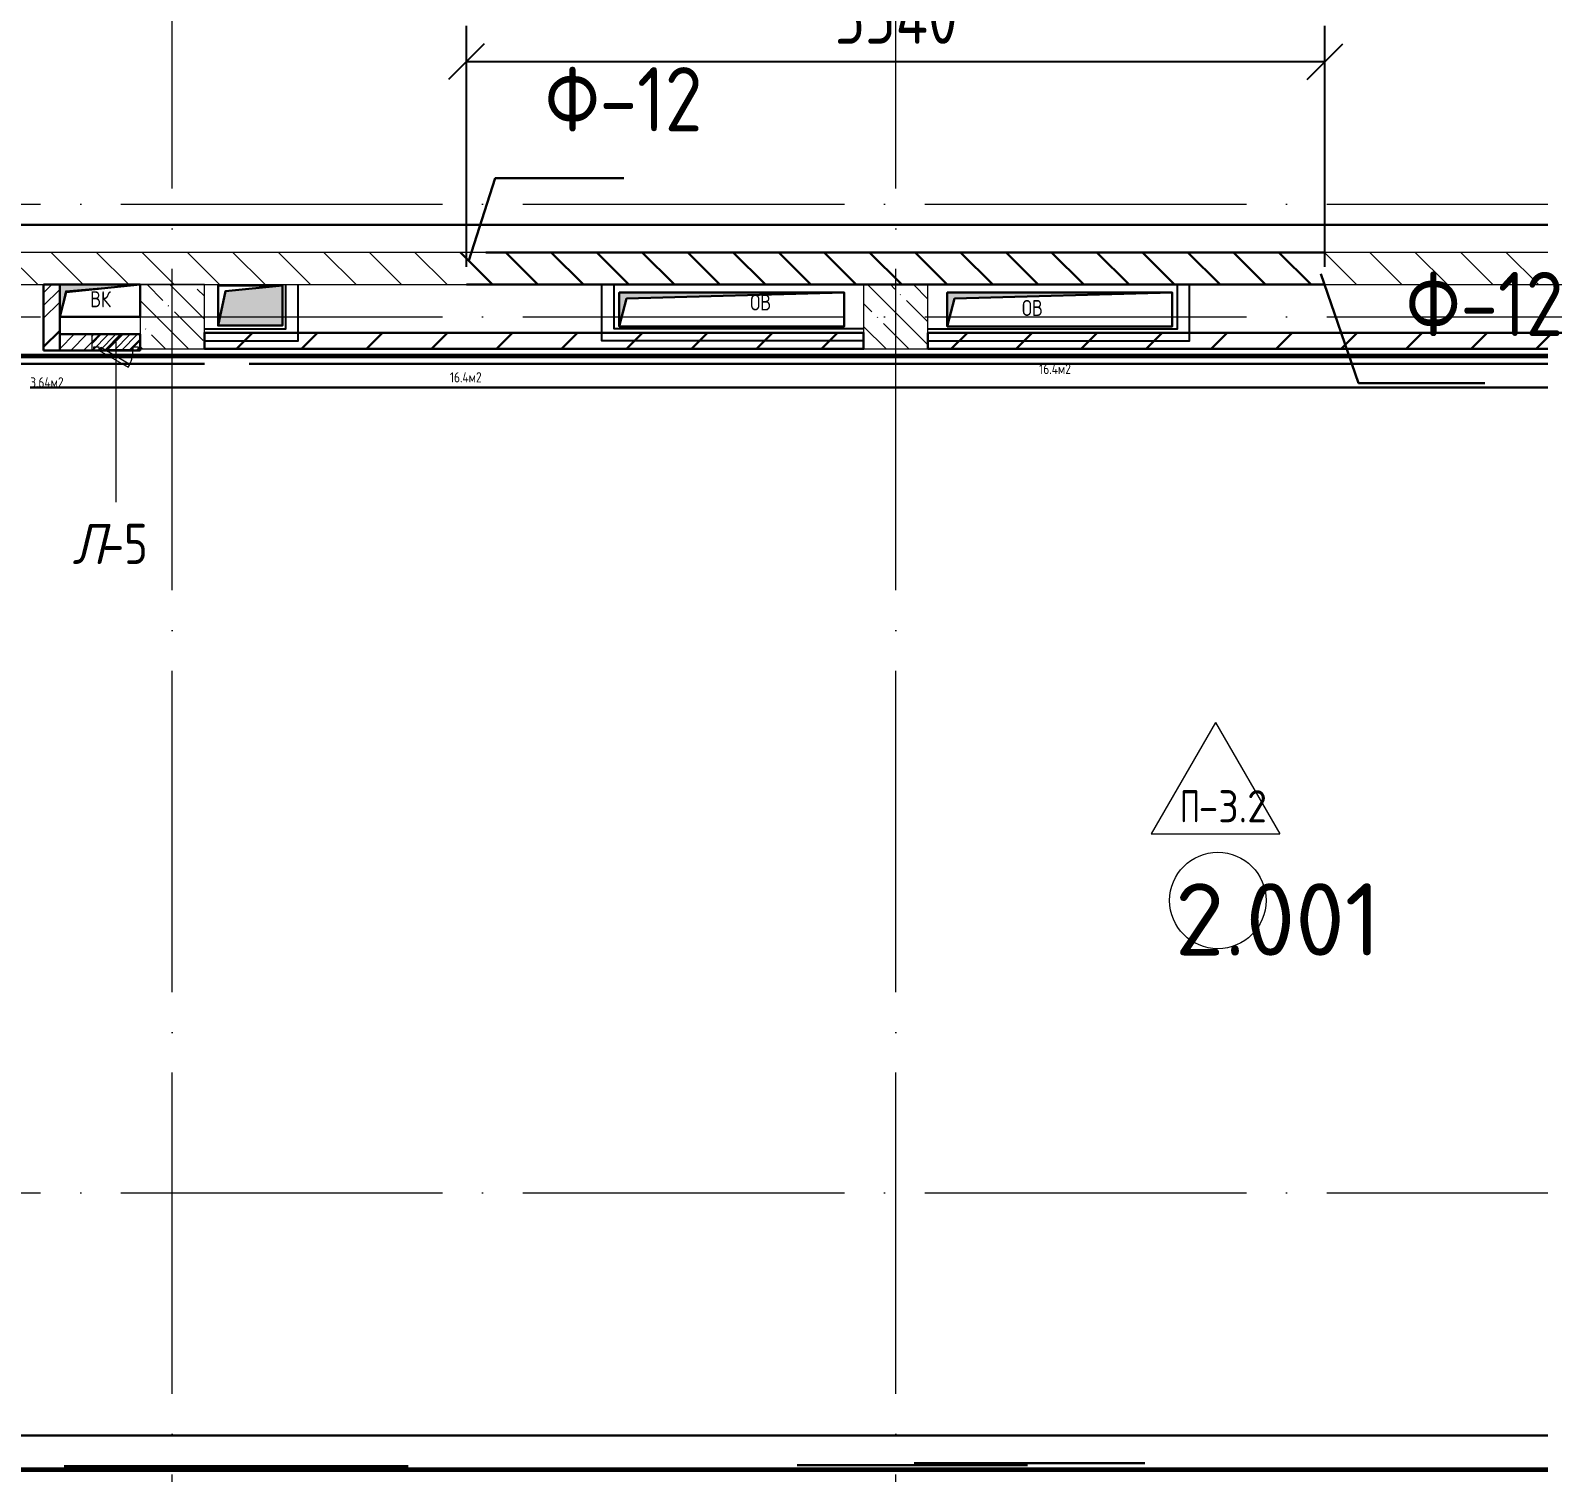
# Model space of a CAD drawing. Header units: millimetres. Extents: x -592259 to 288321, y -552984 to 293768.
# Drawn here: x 2765 to 12149, y -78513 to -69537 of the extents above; entities that cross this region are included whole.
import ezdxf

# ---------------------------------------------------------------- set-up
doc = ezdxf.new("R2010")
doc.units = ezdxf.units.MM
doc.linetypes.add('ADSK_Линия сетки', pattern=[2500, 2000, -250, 0, -250])
doc.layers.get('Defpoints').update_dxf_attribs({"color": 250})
for name, color, linetype, lineweight in [('0) блоки', 6, 'Continuous', 30), ('0.3) ПГП 6 вып', 4, 'Continuous', 30), ('2)Фарх готовы', 3, 'Continuous', 30), ('2)Фархверки', 40, 'Continuous', 30), ('4) Штукатурка', 6, 'Continuous', 30), ('4.5) Штук Гипсовая по ЖБ', 6, 'Continuous', 30), ('4.6) Швы', 6, 'Continuous', 30), ('4.7) Штук. 6 вып.', 6, 'Continuous', 30), ('6.1) Шпаклевка 5 вып.', 160, 'Continuous', 60), ('A-AREA-____-IDEN', 250, 'Continuous', 9), ('A-DETL-GENF-OTLN', 250, 'Continuous', 5), ('A-DOOR-____-IDEN', 250, 'Continuous', 9), ('A-DOOR-____-MCUT', 250, 'Continuous', 5), ('A-DOOR-____-OTLN', 250, 'Continuous', 5), ('A-FLOR-____-IDEN', 250, 'Continuous', 9), ('A-FLOR-____-OTLN', 250, 'Continuous', 9), ('A-GENM-____-MCUT', 250, 'Continuous', 25), ('A-GENM-____-OTLN', 250, 'Continuous', 9), ('A-GLAZ-____-OTLN', 250, 'Continuous', 5), ('A-WALL-____-MCUT', 250, 'Continuous', 13), ('A-WALL-____-PATT', 250, 'Continuous', 13), ('S-COLS-____-MCUT', 250, 'Continuous', 25), ('S-COLS-____-OTLN', 250, 'Continuous', 9), ('S-GRID-____-OTLN', 250, 'Continuous', 9), ('КР_Отверстия_ВК', 250, 'Continuous', 30), ('КР_Отверстия_ОВ', 250, 'Continuous', 30), ('ОВ_Корр_отв_27.10.2025', 250, 'Continuous', 30)]:
    doc.layers.add(name, color=color, linetype=linetype, lineweight=lineweight)
doc.styles.add('GOST Common_1', font='', dxfattribs={"width": 0.9, "height": 250})
doc.styles.add('ISOCPEUR', font='isocpeur.ttf', dxfattribs={"width": 0.8, "height": 100})
doc.styles.add('ISOCPEUR_1', font='isocpeur.ttf', dxfattribs={"width": 0.9, "height": 250})
doc.styles.add('ISOCPEUR_2', font='isocpeur.ttf', dxfattribs={"height": 160})
doc.styles.add('ISOCPEUR_I_1', font='ГОСТ тип А.ttf', dxfattribs={"height": 2500})
doc.styles.get("Standard").update_dxf_attribs({"font": 'ГОСТ тип А.ttf'})
doc.styles.add('А3', font='ГОСТ тип А.ttf')
doc.styles.get('GOST Common_1').set_extended_font_data('GOST Common')
doc.dimstyles.new('А3', dxfattribs={"dimtxt": 333, "dimasz": 222, "dimexe": 222, "dimexo": 111, "dimgap": 111, "dimtad": 1, "dimtoh": 1, "dimdec": 0, "dimrnd": 0.0015, "dimzin": 0, "dimdsep": 46, "dimtxsty": 'Standard', "dimblk": 'OBLIQUE', "dimcen": 0, "dimclrd": 7, "dimclre": 7, "dimclrt": 7, "dimadec": 0, "dimazin": 0, "dimtfac": 1, "dimtdec": 0, "dimtofl": 0, "dimtmove": 0, "dimatfit": 3, "dimfxl": 1, "dimtolj": 1, "dimtzin": 0, "dimarcsym": 0})
pattern_1 = [(45, (-601.3, -122294.8), (-224.5064, 224.5064), []), (45, (-521.92, -122294.8), (0, 449.0128), []), (45, (-680.67, -122294.8), (0, 449.0128), [])]

# ---------------------------------------------------------------- blocks, each defined once
blk = doc.blocks.new('_Wn_-As_OpeningMEP_floor__Rectangular - _Wn_-As_OpeningMEP_floor__Rectangular-V14-АР1_Маркировочный план 2 этажа С1')
at = {"layer": 'A-DETL-GENF-OTLN'}
for p, q in [((-250, -50), (-212.2, 112.2)), ((-212.2, 112.2), (250, 150))]:
    blk.add_line(p, q, dxfattribs=at)
blk = doc.blocks.new('BSC_Колонна _Прямоугольная - 400x400-36079377-АР1_Маркировочный план 2 этажа С1')
at = {"layer": 'S-COLS-____-OTLN', "lineweight": 5}
h = blk.add_hatch(dxfattribs=at)
h.set_pattern_fill('FP_26', color=256, style=0, pattern_type=2)
h.set_pattern_definition([(135, (-4250, -50975), (-142.5619, -142.5619), []), (135, (-4107.44, -50975), (-142.5619, -142.5619), [252.016, -50.403, 3.353, -47.05])])
h.paths.add_polyline_path([(-200, -200), (200, -200), (200, 200), (-200, 200), (-200, -109)])
at = {"layer": 'S-COLS-____-MCUT', "lineweight": 5}
for p, q in [((200, 200), (-200, 200)), ((-200, 200), (-200, -109)), ((200, -200), (200, 200)), ((-200, -109), (-200, -200)), ((-200, -200), (200, -200))]:
    blk.add_line(p, q, dxfattribs=at)
blk = doc.blocks.new('BSC_Колонна _Прямоугольная - 400x400-V24-АР1_Маркировочный план 2 этажа С1')
at = {"layer": 'S-COLS-____-OTLN', "lineweight": 5}
h = blk.add_hatch(dxfattribs=at)
h.set_pattern_fill('FP_27', color=256, style=0, pattern_type=2)
h.set_pattern_definition([(135, (-8750, -50975), (-142.5619, -142.5619), []), (135, (-8607.44, -50975), (-142.5619, -142.5619), [252.016, -50.403, 3.353, -47.05])])
h.paths.add_polyline_path([(-200, -200), (200, -200), (200, 200), (-200, 200)])
at = {"layer": 'S-COLS-____-MCUT', "lineweight": 5}
for p, q in [((200, 200), (-200, 200)), ((-200, 200), (-200, -200)), ((200, -200), (200, 200)), ((-200, -200), (200, -200))]:
    blk.add_line(p, q, dxfattribs=at)
blk = doc.blocks.new('АР_Люк - ЛРС_ВК_300х400_внутренний_RAL 9003-42734016-АР1_Маркировочный план 2 этажа С1')
at = {"layer": 'A-DOOR-____-OTLN'}
h = blk.add_hatch(dxfattribs=at)
h.set_pattern_fill('FP_53', color=256, style=0, pattern_type=2)
h.set_pattern_definition([(45, (125, 0), (-22.6274, 22.6274), [])])
h.paths.add_polyline_path([(275, 50), (-25, 50), (-25, -50), (275, -50)])
at = {"layer": 'A-DETL-GENF-OTLN'}
for p, q in [((275, 50), (-25, 50)), ((-25, 50), (-25, -50)), ((275, -50), (275, 50)), ((-25, -50), (275, -50))]:
    blk.add_line(p, q, dxfattribs=at)
at = {"layer": 'A-DOOR-____-MCUT', "lineweight": 5}
for p, q in [((48.1, 155), (38.1, 137.7)), ((38.1, 137.7), (220, 32.7)), ((230, 50), (48.1, 155)), ((20, 50), (-15, 50)), ((-15, 50), (-15, 30)), ((-15, 30), (20, 30)), ((20, 30), (20, 50)), ((220, 32.7), (230, 50)), ((265, 50), (230, 50)), ((230, 50), (230, 30)), ((230, 30), (265, 30)), ((265, 30), (265, 50))]:
    blk.add_line(p, q, dxfattribs=at)
blk.add_arc((230, 50), 210, 150, 180, dxfattribs=at)
at = {"layer": 'A-DOOR-____-OTLN'}
blk.add_line((230, 50), (48.1, 155), dxfattribs=at)
blk = doc.blocks.new('ASML_АР_Отделка Люка - ВО Отделка люков_Грунтовка 0_Шпатлевка 0_Окраска 0_0-42467640-АР1_Маркировочный план 2 этажа С1')
at = {"layer": 'A-GENM-____-MCUT', "lineweight": 5}
for p, q in [((-140, 3), (-150, 3)), ((-150, 3), (-150, 0)), ((65, 3), (-105, 3)), ((150, 3), (140, 3)), ((150, 0), (150, 3)), ((-150, 0), (-140, 0)), ((-105, 0), (70.2, 0)), ((103.3, 0), (105, 0)), ((140, 0), (150, 0))]:
    blk.add_line(p, q, dxfattribs=at)
blk = doc.blocks.new('AAR_СКБ_Марка_Помещения_мал - Номер-28977439-АР1_Маркировочный план 2 этажа С1')
at = {"layer": 'A-AREA-____-IDEN'}
blk.add_circle((-0.028, 0), 3, dxfattribs=at)
blk = doc.blocks.new('AAR_СКБ_Марка_Перекрытия - Марка пола-17325028-АР1_Маркировочный план 2 этажа С1')
at = {"layer": 'A-FLOR-____-IDEN'}
for p, q in [((0, 6.932), (-4.002, 0)), ((0, 6.932), (4.002, 0)), ((-4.002, 0), (4.002, 0))]:
    blk.add_line(p, q, dxfattribs=at)
blk = doc.blocks.new('*U2807')
at = {"linetype": 'ByBlock', "lineweight": -2, "ltscale": 5}
h = blk.add_hatch(color=0, dxfattribs=at)
h.dxf.hatch_style = 1
h.paths.add_polyline_path([(0, -500), (800, -500), (800, 0), (92, -73)])
at = {"color": 0, "linetype": 'ByBlock', "lineweight": -2, "ltscale": 5}
blk.add_lwpolyline([(0, 0), (800, 0), (800, -500), (0, -500)], close=True, dxfattribs=at)
blk.add_lwpolyline([(800, 0), (92, -73), (0, -500)], dxfattribs=at)
blk = doc.blocks.new('*U2810')
at = {"linetype": 'ByBlock', "lineweight": -2, "ltscale": 5}
h = blk.add_hatch(color=0, dxfattribs=at)
h.dxf.hatch_style = 1
h.paths.add_polyline_path([(92, -73), (2800, 0), (0, 0), (0, -420)])
at = {"color": 0, "linetype": 'ByBlock', "lineweight": -2, "ltscale": 5}
blk.add_lwpolyline([(0, 0), (2800, 0), (2800, -420), (0, -420)], close=True, dxfattribs=at)
blk.add_lwpolyline([(2800, 0), (92, -73), (0, -420)], dxfattribs=at)
blk = doc.blocks.new('*U2809')
at = {"linetype": 'ByBlock', "lineweight": -2, "ltscale": 5}
h = blk.add_hatch(color=0, dxfattribs=at)
h.dxf.hatch_style = 1
h.paths.add_polyline_path([(92, -73), (2800, 0), (0, 0), (0, -420)])
at = {"color": 0, "linetype": 'ByBlock', "lineweight": -2, "ltscale": 5}
blk.add_lwpolyline([(0, 0), (2800, 0), (2800, -420), (0, -420)], close=True, dxfattribs=at)
blk.add_lwpolyline([(2800, 0), (92, -73), (0, -420)], dxfattribs=at)
blk = doc.blocks.new('*U2808')
at = {"linetype": 'ByBlock', "lineweight": -2, "ltscale": 5}
h = blk.add_hatch(color=0, dxfattribs=at)
h.dxf.hatch_style = 1
h.paths.add_polyline_path([(82, -93), (1000, 0), (0, 0), (0, -400)])
at = {"color": 0, "linetype": 'ByBlock', "lineweight": -2, "ltscale": 5}
blk.add_lwpolyline([(0, 0), (1000, 0), (1000, -400), (0, -400)], close=True, dxfattribs=at)
blk.add_lwpolyline([(1000, 0), (82, -93), (0, -400)], dxfattribs=at)
blk = doc.blocks.new('_Oblique')
at = {"color": 0, "linetype": 'ByBlock', "lineweight": -2}
blk.add_line((-0.5, -0.5), (0.5, 0.5), dxfattribs=at)
blk = doc.blocks.new('*D3091')
at = {"layer": '0) блоки', "color": 7, "lineweight": -2, "transparency": 16777216}
for p, q in [((5478.7, -71008.8), (5478.7, -69510.6)), ((10818.7, -71008.8), (10818.7, -69510.6)), ((5478.7, -69732.6), (10818.7, -69732.6))]:
    blk.add_line(p, q, dxfattribs=at)
at = {"layer": 'Defpoints', "color": 0, "transparency": 16777216}
for p in [(10818.7, -69732.6), (5478.7, -71119.8), (10818.7, -71119.8)]:
    blk.add_point(p, dxfattribs=at)
at = {"layer": '0) блоки', "color": 7, "lineweight": -2, "transparency": 16777216, "xscale": 222, "yscale": 222, "zscale": 222, "rotation": 180}
blk.add_blockref('_Oblique', (5478.7, -69732.6), dxfattribs=at)
at = {"layer": '0) блоки', "color": 7, "lineweight": -2, "transparency": 16777216, "xscale": 222, "yscale": 222, "zscale": 222}
blk.add_blockref('_Oblique', (10818.7, -69732.6), dxfattribs=at)
at = {"layer": '0) блоки', "color": 7, "transparency": 16777216, "insert": (8148.7, -69455.1), "char_height": 333, "attachment_point": 5}
blk.add_mtext('\\A1;5340', dxfattribs=at)

msp = doc.modelspace()

# ---------------------------------------------------------------- hatches: boundary and pattern name
at = {"layer": '0.3) ПГП 6 вып'}
h = msp.add_hatch(dxfattribs=at)
h.set_pattern_fill('ANSI31', color=4, scale=90)
h.paths.add_polyline_path([(2848.6859, -71528.7883), (2948.6859, -71528.7883), (2948.6859, -71119.7878), (2848.6859, -71119.7878)])
h = msp.add_hatch(dxfattribs=at)
h.set_pattern_fill('ANSI31', color=4, scale=90)
h.paths.add_polyline_path([(2948.6859, -71528.7883), (3448.7078, -71528.7883), (3448.7078, -71428.7883), (2948.6859, -71428.7883)])
h = msp.add_hatch(dxfattribs=at)
h.set_pattern_fill('ANSI31', color=4, scale=90)
h.paths.add_polyline_path([(3848.7078, -71519.7878), (7948.7078, -71519.7878), (7948.7078, -71419.7878), (3848.7078, -71419.7878)])
h = msp.add_hatch(dxfattribs=at)
h.set_pattern_fill('ANSI31', color=4, scale=90)
h.paths.add_polyline_path([(8348.7078, -71519.7878), (12448.7078, -71519.7878), (12448.7078, -71419.7878), (8348.7078, -71419.7878)])
at = {"layer": 'A-WALL-____-PATT', "lineweight": 15, "true_color": 0x000000}
h = msp.add_hatch(dxfattribs=at)
h.set_pattern_fill('FP_7', color=18, style=0, pattern_type=2)
h.set_pattern_definition(pattern_1)
h.paths.add_polyline_path([(2948.6859, -71528.7883), (2948.6859, -71119.7883), (2848.6859, -71119.7883), (2848.6859, -71528.7883)])
h = msp.add_hatch(dxfattribs=at)
h.set_pattern_fill('FP_7', color=18, style=0, pattern_type=2)
h.set_pattern_definition(pattern_1)
h.paths.add_polyline_path([(2948.6859, -71528.7883), (3148.6859, -71528.7883), (3148.6859, -71525.7883), (3158.6859, -71525.455), (3158.6859, -71508.7883), (3193.6859, -71508.7883), (3193.6859, -71525.7883), (3195.418, -71525.7883), (3203.6859, -71511.4678), (3228.4898, -71525.7883), (3403.6859, -71525.7883), (3403.6859, -71508.7883), (3438.6859, -71508.7883), (3438.6859, -71525.7883), (3448.6859, -71525.7883), (3448.6859, -71428.7883), (2948.6859, -71428.7883), (2948.6859, -71525.7883)])

# ---------------------------------------------------------------- linework, layer by layer
at = {"color": 18, "true_color": 0x000000}
for points in [[(3848.7078, -71394.5984), (4356.3003, -71394.5984), (4356.3003, -71119.788)], [(3848.7078, -71469.5984), (4431.3003, -71469.5984), (4431.3003, -71119.788)], [(7948.7078, -71469.5984), (6321.6909, -71469.5984), (6321.6908, -71119.788)], [(7948.7078, -71394.5984), (6396.6909, -71394.5984), (6396.6908, -71119.788)], [(8348.7078, -71394.5984), (9900.7248, -71394.5984), (9900.7248, -71119.788)], [(8348.7078, -71469.5984), (9975.7248, -71469.5984), (9975.7248, -71119.788)]]:
    msp.add_lwpolyline(points, dxfattribs=at)
at = {"layer": '0) блоки', "linetype": 'Continuous'}
for p, q in [((5640.7785, -71119.7883), (5440.7785, -70919.7883)), ((5923.6212, -71119.7883), (5723.6212, -70919.7883)), ((6206.4639, -71119.7883), (6006.4639, -70919.7883)), ((6489.3066, -71119.7883), (6289.3066, -70919.7883)), ((6772.1493, -71119.7883), (6572.1493, -70919.7883)), ((7054.992, -71119.7883), (6854.992, -70919.7883)), ((7337.8347, -71119.7883), (7137.8347, -70919.7883)), ((7620.6775, -71119.7883), (7420.6775, -70919.7883)), ((7903.5202, -71119.7883), (7703.5202, -70919.7883)), ((8186.3629, -71119.7883), (7986.3629, -70919.7883)), ((8469.2056, -71119.7883), (8269.2056, -70919.7883)), ((8752.0483, -71119.7883), (8552.0483, -70919.7883)), ((9034.891, -71119.7883), (8834.891, -70919.7883)), ((9317.7337, -71119.7883), (9117.7337, -70919.7883)), ((9600.5764, -71119.7883), (9400.5764, -70919.7883)), ((9883.4192, -71119.7883), (9683.4192, -70919.7883)), ((10166.2619, -71119.7883), (9966.2619, -70919.7883)), ((10449.1046, -71119.7883), (10249.1046, -70919.7883)), ((10731.9473, -71119.7883), (10531.9473, -70919.7883))]:
    msp.add_line(p, q, dxfattribs=at)
at = {"layer": '0) блоки'}
for p, q in [((7828.7078, -70919.7883), (5598.7078, -70919.7883)), ((10814.79, -70919.7883), (7828.7078, -70919.7883)), ((5478.7078, -71119.7879), (10818.7078, -71119.7883))]:
    msp.add_line(p, q, dxfattribs=at)
at = {"layer": '0.3) ПГП 6 вып'}
for points in [[(2848.6859, -71528.7883), (2948.6859, -71528.7883), (2948.6859, -71119.7878), (2848.6859, -71119.7878)], [(2948.6859, -71528.7883), (3448.7078, -71528.7883), (3448.7078, -71428.7883), (2948.6859, -71428.7883)], [(3848.7078, -71519.7878), (7948.7078, -71519.7878), (7948.7078, -71419.7878), (3848.7078, -71419.7878)], [(8348.7078, -71519.7878), (12448.7078, -71519.7878), (12448.7078, -71419.7878), (8348.7078, -71419.7878)]]:
    msp.add_lwpolyline(points, close=True, dxfattribs=at)
at = {"layer": '2)Фарх готовы'}
for points in [[(5493.3788, -70969.162), (5658.2023, -70458.3908), (5757.4092, -70458.3908), (6457.4092, -70458.3908)], [(10793.3821, -71053.2891), (11027.736, -71732.3145), (11111.863, -71732.3145), (11811.863, -71732.3145)]]:
    msp.add_lwpolyline(points, dxfattribs=at)
at = {"layer": '4) Штукатурка'}
for p, q in [((31702.9952, -70747.9048), (-337.025, -70747.9048)), ((4127.9637, -71613.0063), (12827.5696, -71613.0063))]:
    msp.add_line(p, q, dxfattribs=at)
at = {"layer": '4.5) Штук Гипсовая по ЖБ'}
msp.add_line((16721.3718, -78279.3764), (-296.206, -78279.3764), dxfattribs=at)
at = {"layer": '4.6) Швы'}
for points in [[(7496.2991, -70747.9048), (8813.9946, -70747.9048)], [(2661.1072, -71613.0063), (3848.7078, -71613.0063)], [(7298.7525, -71613.0063), (8616.448, -71613.0063)], [(8362.2112, -78279.3764), (9795.5039, -78279.3764)], [(2977.6374, -78471.2069), (4410.9301, -78471.2069)], [(3682.8292, -78471.2069), (5116.1219, -78471.2069)], [(7535.5442, -78464.7753), (8968.8368, -78464.7753)], [(8264.3856, -78451.8828), (9697.6783, -78451.8828)]]:
    msp.add_lwpolyline(points, dxfattribs=at)
at = {"layer": '4.7) Штук. 6 вып.'}
msp.add_lwpolyline([(2765.4566, -71759.8314), (13455.0818, -71759.8314)], dxfattribs=at)
at = {"layer": '6.1) Шпаклевка 5 вып.'}
msp.add_lwpolyline([(-387.8462, -78491.7872), (16828.2436, -78491.7872), (16828.2436, -71565.2805), (-387.8462, -71565.2805)], close=True, dxfattribs=at)
at = {"layer": 'A-DOOR-____-IDEN', "color": 18, "true_color": 0x000000}
msp.add_line((3298.6859, -71478.7883), (3298.6859, -72474.2642), dxfattribs=at)
at = {"layer": 'A-FLOR-____-OTLN', "color": 18, "lineweight": 5, "true_color": 0x000000}
msp.add_line((3448.6859, -71319.7883), (2948.6859, -71319.7883), dxfattribs=at)
at = {"layer": 'A-WALL-____-MCUT', "color": 18, "lineweight": 15, "true_color": 0x000000}
for p, q in [((5598.7078, -70919.7883), (2128.6859, -70919.7883)), ((14118.7298, -70919.7883), (10814.79, -70919.7883)), ((2098.6859, -71119.7878), (5478.7078, -71119.7879)), ((2128.6859, -71119.7883), (3448.7078, -71119.7883)), ((2948.6859, -71119.7883), (2848.6859, -71119.7883)), ((2848.6859, -71119.7883), (2848.6859, -71528.7883)), ((2948.6859, -71428.7883), (2948.6859, -71119.7883)), ((3848.7078, -71119.7883), (5478.7078, -71119.7883)), ((10818.7078, -71119.7883), (12448.7078, -71119.7883)), ((7168.7517, -71169.7883), (7438.7517, -71169.7883)), ((8858.7517, -71169.7883), (9128.7517, -71169.7883)), ((3448.6859, -71428.7883), (2948.6859, -71428.7883)), ((2848.6859, -71528.7883), (3148.6859, -71528.7883)), ((3448.6859, -71525.7883), (3448.6859, -71519.7878))]:
    msp.add_line(p, q, dxfattribs=at)
at = {"layer": 'A-WALL-____-PATT', "color": 18, "linetype": 'Continuous', "lineweight": 5, "true_color": 0x000000}
for p, q in [((2812.3513, -71119.7883), (2612.3513, -70919.7883)), ((3095.1941, -71119.7883), (2895.1941, -70919.7883)), ((3378.0368, -71119.7883), (3178.0368, -70919.7883)), ((3660.8795, -71119.7883), (3460.8795, -70919.7883)), ((3943.7222, -71119.7883), (3743.7222, -70919.7883)), ((4226.5649, -71119.7883), (4026.5649, -70919.7883)), ((4509.4076, -71119.7883), (4309.4076, -70919.7883)), ((4792.2503, -71119.7883), (4592.2503, -70919.7883)), ((5075.093, -71119.7883), (4875.093, -70919.7883)), ((5357.9358, -71119.7883), (5157.9358, -70919.7883)), ((11014.79, -71119.7883), (10814.79, -70919.7883)), ((11297.6327, -71119.7883), (11097.6327, -70919.7883)), ((11580.4754, -71119.7883), (11380.4754, -70919.7883)), ((11863.3181, -71119.7883), (11663.3181, -70919.7883)), ((12146.1609, -71119.7883), (11946.1609, -70919.7883))]:
    msp.add_line(p, q, dxfattribs=at)
at = {"layer": 'S-GRID-____-OTLN', "color": 18, "linetype": 'ADSK_Линия сетки', "true_color": 0x000000}
for p, q in [((3648.7078, -83022.3092), (3648.7078, -61092.7832)), ((8148.7078, -83022.3092), (8148.7078, -61092.7832)), ((-4170.8434, -70619.7878), (72672.5335, -70619.7878)), ((-4170.8434, -71319.7878), (72672.5335, -71319.7878)), ((-4170.8434, -76769.7878), (72672.5335, -76769.7878))]:
    msp.add_line(p, q, dxfattribs=at)
at = {"layer": 'ОВ_Корр_отв_27.10.2025', "color": 18, "ltscale": 100, "true_color": 0x000000}
for points, elevation in [([(7828.7078, -71169.7878), (7828.7078, -71379.7878), (6428.7078, -71379.7878), (6428.7078, -71169.7878)], 236), ([(9868.7078, -71169.7878), (9868.7078, -71379.7878), (8468.7078, -71379.7878), (8468.7078, -71169.7878)], 472)]:
    msp.add_lwpolyline(points, close=True, dxfattribs=dict(at, elevation=elevation))

# ---------------------------------------------------------------- block references
at = {"layer": 'A-AREA-____-IDEN', "color": 18, "true_color": 0x000000, "xscale": 99.99999999999993, "yscale": 99.99999999999993, "zscale": 99.99999999999993}
msp.add_blockref('AAR_СКБ_Марка_Помещения_мал - Номер-28977439-АР1_Маркировочный план 2 этажа С1', (10154.7139, -74951.8467), dxfattribs=at)
at = {"layer": 'A-DOOR-____-OTLN', "color": 18, "true_color": 0x000000, "rotation": 180}
msp.add_blockref('АР_Люк - ЛРС_ВК_300х400_внутренний_RAL 9003-42734016-АР1_Маркировочный план 2 этажа С1', (3423.6859, -71478.7883), dxfattribs=at)
at = {"layer": 'A-FLOR-____-IDEN', "color": 18, "true_color": 0x000000, "xscale": 99.99999999999993, "yscale": 99.99999999999993, "zscale": 99.99999999999993}
msp.add_blockref('AAR_СКБ_Марка_Перекрытия - Марка пола-17325028-АР1_Маркировочный план 2 этажа С1', (10138.2028, -74536.8787), dxfattribs=at)
at = {"layer": 'A-GENM-____-OTLN', "color": 18, "lineweight": 5, "true_color": 0x000000, "rotation": 180}
msp.add_blockref('ASML_АР_Отделка Люка - ВО Отделка люков_Грунтовка 0_Шпатлевка 0_Окраска 0_0-42467640-АР1_Маркировочный план 2 этажа С1', (3298.6859, -71525.7883), dxfattribs=at)
at = {"layer": 'A-GLAZ-____-OTLN', "color": 18, "true_color": 0x000000}
msp.add_blockref('_Wn_-As_OpeningMEP_floor__Rectangular - _Wn_-As_OpeningMEP_floor__Rectangular-V14-АР1_Маркировочный план 2 этажа С1', (3198.6859, -71269.7883), dxfattribs=at)
at = {"layer": 'S-COLS-____-OTLN', "color": 18, "lineweight": 5, "true_color": 0x000000}
for name, p in [('BSC_Колонна _Прямоугольная - 400x400-36079377-АР1_Маркировочный план 2 этажа С1', (3648.7078, -71319.7878)), ('BSC_Колонна _Прямоугольная - 400x400-V24-АР1_Маркировочный план 2 этажа С1', (8148.7078, -71319.7878))]:
    msp.add_blockref(name, p, dxfattribs=at)
at = {"layer": 'КР_Отверстия_ВК', "color": 18, "true_color": 0x000000, "xscale": 0.5, "yscale": 0.5, "zscale": 0.5}
msp.add_blockref('*U2808', (2948.7078, -71119.7872), dxfattribs=at)
at = {"layer": 'КР_Отверстия_ОВ', "color": 18, "true_color": 0x000000, "xscale": 0.5, "yscale": 0.5, "zscale": 0.5}
for name, p in [('*U2807', (3933.7078, -71124.8474, 236)), ('*U2810', (6428.7044, -71169.7878, 236)), ('*U2809', (8468.7078, -71169.7878, 236))]:
    msp.add_blockref(name, p, dxfattribs=at)

# ---------------------------------------------------------------- texts
at = {"layer": '0.3) ПГП 6 вып', "char_height": 63.81659, "attachment_point": 1, "style": 'А3'}
for s, insert in [('16.4м2', (5375.7632, -71664.7356)), ('16.4м2', (9040.8614, -71612.4925)), ('3.64м2', (2765.4566, -71696.0148))]:
    msp.add_mtext_dynamic_manual_height_columns(s, width=1367.025343, gutter_width=319.083, heights=[0], dxfattribs=dict(at, insert=insert))
at = {"layer": '2)Фарх готовы', "char_height": 400, "width": 526.708687, "attachment_point": 1, "style": 'GOST Common_1'}
for insert in [(5967.8572, -69766.6358), (11322.311, -71040.5595)]:
    msp.add_mtext('Ф-12', dxfattribs=dict(at, insert=insert))
at = {"layer": '2)Фархверки', "char_height": 100, "width": 160.3375, "attachment_point": 1, "style": 'ISOCPEUR'}
for s, insert in [('ВК', (3138.707, -71160.8329)), ('ОВ', (7243.7727, -71180.8326)), ('ОВ', (8933.7508, -71215.1738))]:
    msp.add_mtext(s, dxfattribs=dict(at, insert=insert))
at = {"layer": 'A-AREA-____-IDEN', "color": 18, "true_color": 0x000000, "insert": (9885.2135, -74844.3612), "char_height": 450, "width": 609.2825, "attachment_point": 1, "style": 'ISOCPEUR_2'}
msp.add_mtext('2.001', dxfattribs=at)
at = {"layer": 'A-DOOR-____-IDEN', "color": 18, "true_color": 0x000000, "char_height": 250, "attachment_point": 1, "style": 'ISOCPEUR_I_1'}
for s, insert, width in [('\\fISOCPEUR|b0|i1|c204|p34|;\\W.9;Л', (3027.8575, -72607.9101), 223.670812), ('-5', (3212.4044, -72607.9101), 404.0505)]:
    msp.add_mtext(s, dxfattribs=dict(at, insert=insert, width=width))
at = {"layer": 'A-FLOR-____-IDEN', "color": 18, "true_color": 0x000000, "char_height": 200, "attachment_point": 1, "style": 'ISOCPEUR_1'}
for s, insert, width in [('\\fISOCPEUR|b0|i0|c204|p34|;\\W.7;П', (9916.8679, -74265.4929), 140.295312), ('-3.2', (10032.6231, -74265.4929), 420.885937)]:
    msp.add_mtext(s, dxfattribs=dict(at, insert=insert, width=width))

# ---------------------------------------------------------------- dimensions: what is measured, and where the dimension line sits
at = {"layer": '0) блоки'}
dim = msp.add_linear_dim(base=(10818.7078, -69732.5861), p1=(5478.7078, -71119.7883), p2=(10818.7078, -71119.7883), dimstyle='А3', dxfattribs=at)
dim.commit()
dim.dimension.update_dxf_attribs({"geometry": '*D3091', "text_midpoint": (8148.7078, -69455.0861)})

doc.saveas('drawing.dxf')
